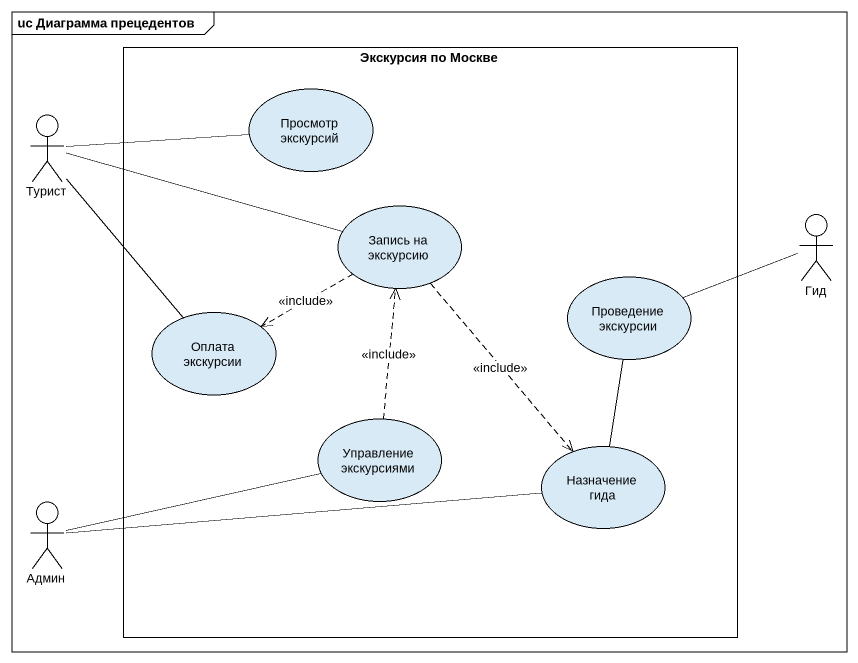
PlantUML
@startuml
mainframe uc Диаграмма прецедентов
rectangle "Экскурсия по Москве" as Экскурсия_по_Москве {
  usecase "Просмотр экскурсий" as Просмотр_экскурсий
  usecase "Запись на экскурсию" as Запись_на_экскурсию
  usecase "Проведение экскурсии" as Проведение_экскурсии
  usecase "Оплата экскурсии" as Оплата_экскурсии
  usecase "Управление экскурсиями" as Управление_экскурсиями
  usecase "Назначение гида" as Назначение_гида
}
actor Турист
actor Гид
actor Админ
Турист -right- Просмотр_экскурсий
Турист -right- Запись_на_экскурсию
Турист -- Оплата_экскурсии
Запись_на_экскурсию .left.> Оплата_экскурсии : <<include>>
Запись_на_экскурсию ..> Назначение_гида : <<include>>
Гид -left- Проведение_экскурсии
Управление_экскурсиями .up.> Запись_на_экскурсию : <<include>>
Назначение_гида -up- Проведение_экскурсии
Админ -right- Управление_экскурсиями
Админ -right- Назначение_гида
@enduml
